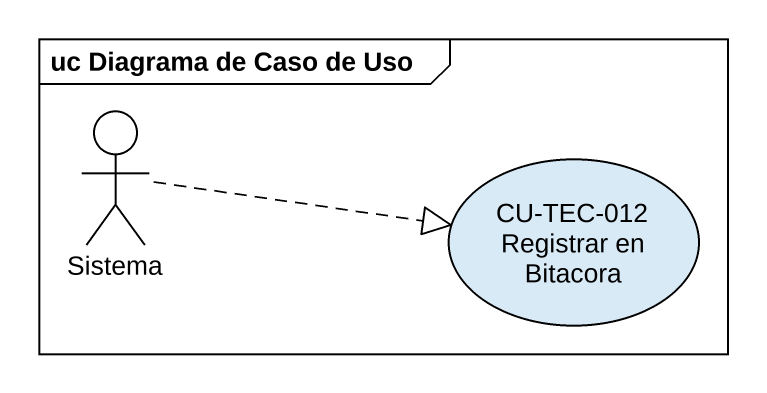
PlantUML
@startuml
mainframe uc Diagrama de Caso de Uso
actor Sistema
usecase "CU-TEC-012 Registrar en Bitacora" as CU_TEC_012_Registrar_en
Sistema .right.|> CU_TEC_012_Registrar_en
@enduml
